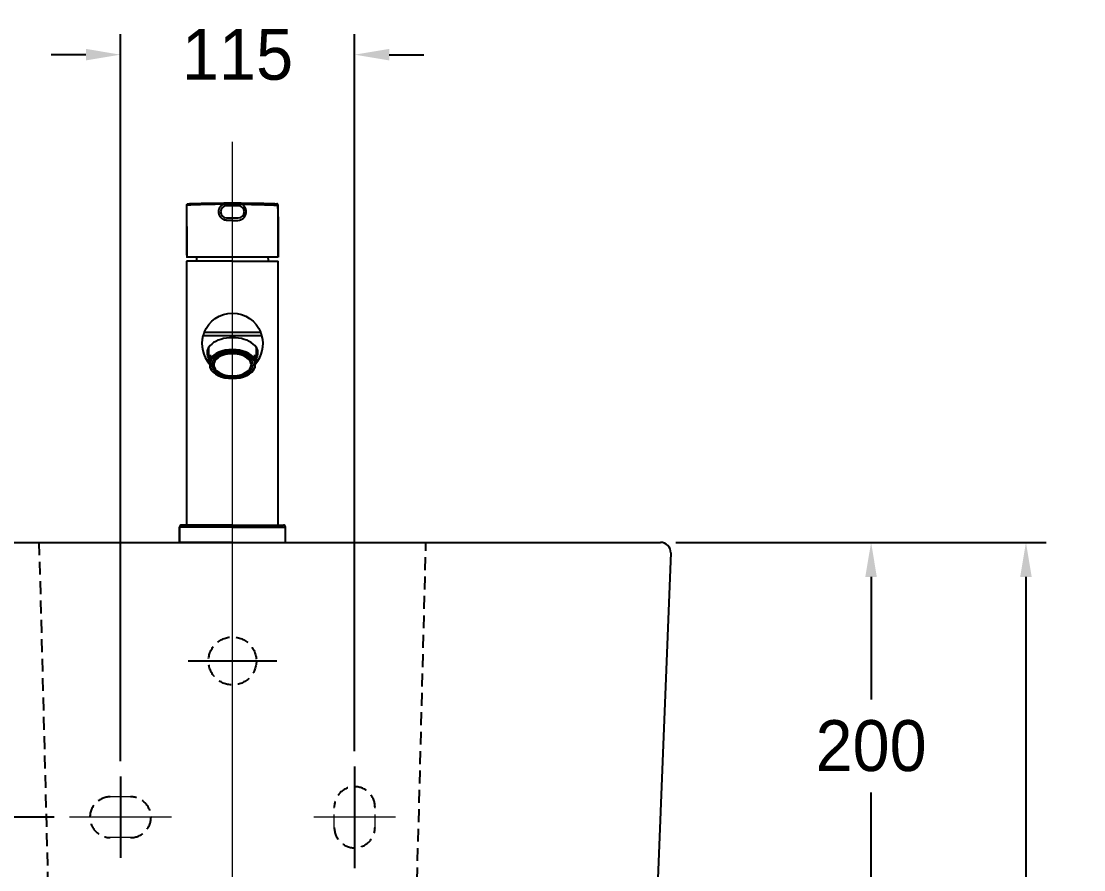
# Model space of a CAD drawing. Header units: millimetres. Extents: x 0 to 1800, y -67 to 2530.
# Drawn here: x 350 to 872, y 767 to 1184 of the extents above; entities that cross this region are included whole.
import ezdxf
from ezdxf.lldxf.tags import DXFTag

# ---------------------------------------------------------------- set-up
doc = ezdxf.new("R2010")
doc.units = ezdxf.units.MM
doc.linetypes.add('DASHED2', pattern=[9.525, 6.35, -3.175])
doc.layers.get('Defpoints').update_dxf_attribs({"color": 1})
for name, color, linetype in [('내부선 및 부속', 4, 'Continuous'), ('외형선', 3, 'Continuous'), ('점선', 6, 'DASHED2'), ('중심선', 1, 'DASHED')]:
    doc.layers.add(name, color=color, linetype=linetype)
doc.styles.add('____', font='')
doc.styles.get('____').set_extended_font_data('굴림')
tags = doc.linetypes.add('DASHED', pattern=[25.72, 12.86, -12.86]).pattern_tags.tags
tags[6:7] = [DXFTag(74, 4), DXFTag(75, 0), DXFTag(340, '0'), DXFTag(46, 0.0), DXFTag(50, 0.0), DXFTag(44, 0.0), DXFTag(45, 0.0)]
tags[4:5] = [DXFTag(74, 4), DXFTag(75, 0), DXFTag(340, '0'), DXFTag(46, 0.0), DXFTag(50, 0.0), DXFTag(44, 0.0), DXFTag(45, 0.0)]
doc.dimstyles.new('MSADIM', dxfattribs={"dimtxt": 33, "dimasz": 17, "dimexe": 10, "dimexo": 7.5, "dimgap": 10, "dimtad": 0, "dimtih": 1, "dimtoh": 1, "dimdec": 0, "dimzin": 1, "dimdsep": 46, "dimtxsty": '____', "dimcen": 11.25, "dimadec": 0, "dimazin": 0, "dimtfac": 1, "dimtdec": 0, "dimtix": 1, "dimtmove": 0, "dimatfit": 3, "dimfxl": 0, "dimtolj": 1, "dimtzin": 1, "dimarcsym": 0})

# ---------------------------------------------------------------- blocks, each defined once
blk = doc.blocks.new('*D17')
at = {"color": 0, "lineweight": -2}
for p, q in [((671.33, 928.09), (777.21, 928.09)), ((767.21, 911.09), (767.21, 850.9)), ((767.21, 745.09), (767.21, 805.27)), ((485.11, 728.09), (777.21, 728.09))]:
    blk.add_line(p, q, dxfattribs=at)
at = {"color": 0}
for points in [[(764.37, 911.09), (770.04, 911.09), (767.21, 928.09)], [(764.37, 745.09), (770.04, 745.09), (767.21, 728.09)]]:
    blk.add_solid(points, dxfattribs=at)
at = {"layer": 'Defpoints', "color": 0}
for p in [(663.83, 928.09), (767.21, 928.09), (477.61, 728.09)]:
    blk.add_point(p, dxfattribs=at)
at = {"color": 0, "insert": (767.21, 828.09), "char_height": 25, "attachment_point": 5, "style": '____'}
blk.add_mtext('\\A1;200', dxfattribs=at)
blk = doc.blocks.new('*D19')
at = {"color": 0, "lineweight": -2}
for p, q in [((398.63, 820.59), (398.63, 1177.56)), ((513.63, 825.59), (513.63, 1177.56)), ((381.63, 1167.56), (364.63, 1167.56)), ((530.63, 1167.56), (547.63, 1167.56))]:
    blk.add_line(p, q, dxfattribs=at)
at = {"color": 0}
for points in [[(381.63, 1170.4), (381.63, 1164.73), (398.63, 1167.56)], [(530.63, 1170.4), (530.63, 1164.73), (513.63, 1167.56)]]:
    blk.add_solid(points, dxfattribs=at)
at = {"layer": 'Defpoints', "color": 0}
for p in [(398.63, 1167.56), (513.63, 818.09), (398.63, 813.09)]:
    blk.add_point(p, dxfattribs=at)
at = {"color": 0, "insert": (456.13, 1167.56), "char_height": 25, "attachment_point": 5, "style": '____'}
blk.add_mtext('\\A1;115', dxfattribs=at)
blk = doc.blocks.new('*D20')
at = {"color": 0, "lineweight": -2}
for p, q in [((235.94, 928.09), (172.27, 928.09)), ((182.27, 911.09), (182.27, 883.44)), ((182.27, 810.09), (182.27, 837.74)), ((366.13, 793.09), (172.27, 793.09))]:
    blk.add_line(p, q, dxfattribs=at)
at = {"color": 0}
for points in [[(179.44, 911.09), (185.11, 911.09), (182.27, 928.09)], [(179.44, 810.09), (185.11, 810.09), (182.27, 793.09)]]:
    blk.add_solid(points, dxfattribs=at)
at = {"layer": 'Defpoints', "color": 0}
for p in [(182.27, 928.09), (243.44, 928.09), (373.63, 793.09)]:
    blk.add_point(p, dxfattribs=at)
at = {"color": 0, "insert": (182.27, 860.59), "char_height": 25, "attachment_point": 5, "style": '____'}
blk.add_mtext('\\A1;135', dxfattribs=at)
blk = doc.blocks.new('*D11')
at = {"color": 0, "lineweight": -2}
for p, q in [((671.33, 928.09), (853.24, 928.09)), ((843.24, 911.09), (843.24, 550.9)), ((843.24, 145.09), (843.24, 505.27)), ((628.83, 128.09), (853.24, 128.09))]:
    blk.add_line(p, q, dxfattribs=at)
at = {"color": 0}
for points in [[(840.41, 911.09), (846.07, 911.09), (843.24, 928.09)], [(840.41, 145.09), (846.07, 145.09), (843.24, 128.09)]]:
    blk.add_solid(points, dxfattribs=at)
at = {"layer": 'Defpoints', "color": 0}
for p in [(663.83, 928.09), (621.33, 128.09), (843.24, 128.09)]:
    blk.add_point(p, dxfattribs=at)
at = {"color": 0, "insert": (843.24, 528.09), "char_height": 25, "attachment_point": 5, "style": '____'}
blk.add_mtext('\\A1;800', dxfattribs=at)

msp = doc.modelspace()

# ---------------------------------------------------------------- linework, layer by layer
at = {"layer": '내부선 및 부속', "extrusion": (-1, -2.22045e-16, 6.12323e-17)}
for p, q in [((431.86, 1094.36), (431.86, 1094.36)), ((456.48, 1093.39), (450.78, 1093.39)), ((475.4, 1094.36), (475.4, 1094.36)), ((450.78, 1087.39), (456.48, 1087.39)), ((453.63, 1066.09), (431.13, 1066.09)), ((431.13, 1066.09), (431.13, 936.62)), ((453.63, 1066.09), (476.13, 1066.09)), ((476.13, 936.62), (476.13, 1066.09)), ((468.12, 1029.49), (439.15, 1029.49)), ((467.59, 1031.09), (439.68, 1031.09)), ((441.83, 1023.59), (441.83, 1017.68)), ((465.43, 1017.68), (465.43, 1023.59)), ((442.63, 1020.23), (442.63, 1018.22)), ((464.63, 1018.22), (464.63, 1020.23)), ((442.63, 1013.73), (442.63, 1016.81)), ((464.63, 1016.81), (464.63, 1013.73)), ((445.7, 1010.47), (446.04, 1010.29)), ((461.22, 1010.29), (461.56, 1010.47)), ((427.63, 935.59), (427.63, 928.09)), ((453.63, 935.59), (427.63, 935.59)), ((453.63, 936.59), (428.63, 936.59)), ((453.63, 936.59), (453.63, 935.59)), ((453.63, 936.59), (478.63, 936.59)), ((453.63, 935.59), (479.63, 935.59)), ((479.63, 928.09), (479.63, 935.59)), ((453.63, 928.09), (427.63, 928.09)), ((453.63, 928.09), (479.63, 928.09))]:
    msp.add_line(p, q, dxfattribs=at)
at = {"layer": '내부선 및 부속', "linetype": 'Continuous'}
msp.add_line((427.63, 928.09), (427.63, 935.59), dxfattribs=at)
at = {"layer": '내부선 및 부속'}
for centre, radius, start, end in [((450.78, 1090.39), 3, 90, 180), ((450.78, 1090.39), 3, 180, 270), ((456.48, 1090.39), 3, 0, 90), ((456.48, 1090.39), 3, 270, 0), ((464.34, 1065.99), 28.36, 179.4001, 180), ((464.34, 1065.99), 28.36, 175.7274, 178.8354), ((442.92, 1065.99), 28.36, 0, 4.2714), ((453.63, 1025.59), 15, 164.9433, 220.7087), ((453.63, 1025.59), 15, 319.2913, 15.0567), ((428.63, 935.59), 1, 90, 180), ((478.63, 935.59), 1, 0, 90)]:
    msp.add_arc(centre, radius, start, end, dxfattribs=at)
at = {"layer": '내부선 및 부속', "extrusion": (-6.12323e-17, -1.35963e-32, -1)}
for centre, radius, start, end in [((-453.63, 1025.59), 15, 21.5255, 90), ((-453.63, 1025.59), 15, 90, 158.4745), ((-430.88, 937.59), 1, 255.5212, 270), ((-476.38, 937.59), 1, 270, 284.4788)]:
    msp.add_arc(centre, radius, start, end, dxfattribs=at)
at = {"layer": '내부선 및 부속', "linetype": 'Continuous'}
msp.add_arc((428.63, 935.59), 1, 90, 180, dxfattribs=at)
at = {"layer": '내부선 및 부속'}
for centre, major_axis, start_param, end_param in [((453.63, 1021.14), (-12.5, 0), 4.712389, 6.619385), ((453.63, 1021.14), (-12.5, 0), 2.805393, 4.712389), ((453.63, 1015.67), (-11.8, 0), 4.712389, 5.912843), ((453.63, 1015.67), (-11.8, 0), 3.511935, 4.712389), ((453.63, 1017.68), (-11.8, 0), 5.912843, 6.653528), ((453.63, 1015.27), (11.3, 0), 0.230941, 2.910651), ((453.63, 1015.27), (10.15, 0), 1.570796, 4.712389), ((453.63, 1015.27), (9.15, 0), 1.570796, 4.712389), ((453.63, 1015.27), (-10.15, 0), 1.570796, 4.712389), ((453.63, 1015.27), (-9.15, 0), 1.570796, 4.712389), ((453.63, 1017.68), (-11.8, 0), 2.77125, 3.511935), ((453.63, 1015.27), (11.3, 0), 3.372534, 6.052244), ((453.63, 1015.67), (-11.8, 0), 0.834172, 0.834187), ((453.63, 1015.67), (-11.8, 0), 2.307406, 2.30742)]:
    msp.add_ellipse(centre, major_axis=major_axis, ratio=0.595228, start_param=start_param, end_param=end_param, dxfattribs=at)
for points, knots in [([(431.26, 1075.27), (431.26, 1075.34), (431.26, 1075.47), (431.26, 1075.68), (431.26, 1075.89), (431.26, 1076.09), (431.26, 1076.3), (431.26, 1076.5), (431.26, 1076.71), (431.26, 1076.91), (431.26, 1077.12), (431.26, 1077.32), (431.26, 1077.52), (431.26, 1077.73), (431.26, 1077.93), (431.26, 1078.13), (431.26, 1078.34), (431.26, 1078.54), (431.26, 1078.74), (431.26, 1078.94), (431.26, 1079.14), (431.26, 1079.34), (431.26, 1079.54), (431.26, 1079.74), (431.26, 1079.94), (431.26, 1080.14), (431.26, 1080.34), (431.26, 1080.54), (431.26, 1080.74), (431.26, 1080.94), (431.26, 1081.13), (431.26, 1081.33), (431.26, 1081.53), (431.26, 1081.72), (431.26, 1081.92), (431.26, 1082.12), (431.26, 1082.31), (431.26, 1082.51), (431.27, 1082.7), (431.27, 1082.9), (431.27, 1083.09), (431.27, 1083.29), (431.27, 1083.48), (431.27, 1083.67), (431.27, 1083.87), (431.27, 1084.06), (431.27, 1084.25), (431.27, 1084.45), (431.27, 1084.64), (431.27, 1084.83), (431.27, 1085.02), (431.27, 1085.21), (431.27, 1085.4), (431.27, 1085.59), (431.27, 1085.78), (431.27, 1085.97), (431.27, 1086.16), (431.27, 1086.35), (431.27, 1086.54), (431.27, 1086.73), (431.27, 1086.92), (431.27, 1087.1), (431.27, 1087.29), (431.27, 1087.48), (431.27, 1087.66), (431.27, 1087.85), (431.27, 1088.04), (431.27, 1088.22), (431.27, 1088.41), (431.27, 1088.59), (431.27, 1088.78), (431.27, 1088.96), (431.27, 1089.15), (431.28, 1089.33), (431.28, 1089.51), (431.28, 1089.7), (431.28, 1089.88), (431.28, 1090.06), (431.28, 1090.24), (431.28, 1090.43), (431.28, 1090.61), (431.28, 1090.79), (431.28, 1090.97), (431.28, 1091.15), (431.28, 1091.33), (431.28, 1091.51), (431.28, 1091.69), (431.28, 1091.87), (431.28, 1092.05), (431.28, 1092.23), (431.28, 1092.4), (431.28, 1092.58), (431.28, 1092.76), (431.28, 1092.94), (431.28, 1093.11), (431.28, 1093.29), (431.28, 1093.47), (431.28, 1093.58), (431.28, 1093.64)], [0, 0, 0, 0, 0.01106, 0.022107, 0.033141, 0.044161, 0.055168, 0.066161, 0.077142, 0.088108, 0.099062, 0.110002, 0.120929, 0.131842, 0.142743, 0.153629, 0.164502, 0.175362, 0.186209, 0.197042, 0.207861, 0.218667, 0.22946, 0.240239, 0.251005, 0.261757, 0.272496, 0.283222, 0.293933, 0.304632, 0.315316, 0.325988, 0.336645, 0.34729, 0.35792, 0.368537, 0.379141, 0.389731, 0.400307, 0.41087, 0.421419, 0.431955, 0.442477, 0.452985, 0.46348, 0.473961, 0.484429, 0.494882, 0.505322, 0.515749, 0.526162, 0.536561, 0.546946, 0.557318, 0.567676, 0.578021, 0.588351, 0.598668, 0.608971, 0.619261, 0.629536, 0.639798, 0.650046, 0.660281, 0.670501, 0.680708, 0.690901, 0.70108, 0.711246, 0.721397, 0.731535, 0.741659, 0.751769, 0.761865, 0.771948, 0.782016, 0.792071, 0.802111, 0.812138, 0.822151, 0.83215, 0.842135, 0.852107, 0.862064, 0.872007, 0.881937, 0.891852, 0.901754, 0.911641, 0.921515, 0.931375, 0.94122, 0.951052, 0.96087, 0.970673, 0.980463, 0.990238, 1, 1, 1, 1]), ([(431.27, 1083.17), (431.27, 1084.05), (431.28, 1084.93), (431.28, 1086.69), (431.28, 1087.56), (431.28, 1090.18), (431.28, 1091.92), (431.28, 1093.65)], [0, 0, 0, 0, 0.25, 0.25, 0.5, 0.5, 1, 1, 1, 1]), ([(431.28, 1093.77), (431.28, 1093.77), (431.28, 1093.78), (431.28, 1093.79), (431.28, 1093.8), (431.28, 1093.81), (431.28, 1093.83), (431.29, 1093.84), (431.29, 1093.85), (431.29, 1093.86), (431.29, 1093.88), (431.29, 1093.89), (431.3, 1093.9), (431.3, 1093.91), (431.3, 1093.92), (431.31, 1093.94), (431.31, 1093.95), (431.32, 1093.96), (431.32, 1093.97), (431.32, 1093.99), (431.33, 1094), (431.33, 1094.01), (431.34, 1094.02), (431.35, 1094.03), (431.35, 1094.05), (431.36, 1094.06), (431.37, 1094.07), (431.37, 1094.08), (431.38, 1094.09), (431.39, 1094.1), (431.39, 1094.12), (431.4, 1094.13), (431.41, 1094.14), (431.42, 1094.15), (431.43, 1094.16), (431.44, 1094.17), (431.45, 1094.18), (431.46, 1094.19), (431.47, 1094.2), (431.48, 1094.21), (431.49, 1094.22), (431.5, 1094.23), (431.52, 1094.24), (431.53, 1094.25), (431.55, 1094.26), (431.56, 1094.27), (431.58, 1094.28), (431.6, 1094.29), (431.62, 1094.3), (431.64, 1094.31), (431.66, 1094.32), (431.68, 1094.33), (431.7, 1094.34), (431.72, 1094.34), (431.74, 1094.35), (431.76, 1094.35), (431.79, 1094.36), (431.81, 1094.36), (431.84, 1094.36), (431.85, 1094.36), (431.86, 1094.36)], [0, 0, 0, 0, 0.012764, 0.025613, 0.038546, 0.051561, 0.064659, 0.077839, 0.091102, 0.104447, 0.117876, 0.13139, 0.144988, 0.158669, 0.172428, 0.186262, 0.200166, 0.214137, 0.22817, 0.242262, 0.256408, 0.270605, 0.284848, 0.299135, 0.313462, 0.327825, 0.342221, 0.356647, 0.371101, 0.385579, 0.400079, 0.4146, 0.429139, 0.443696, 0.458268, 0.472854, 0.487452, 0.50302, 0.51932, 0.536344, 0.554085, 0.572531, 0.591669, 0.611483, 0.631954, 0.653061, 0.67478, 0.697081, 0.719933, 0.743303, 0.767167, 0.791509, 0.816307, 0.841538, 0.867172, 0.893176, 0.919511, 0.946129, 0.972979, 1, 1, 1, 1]), ([(431.28, 1093.76), (431.28, 1093.77), (431.28, 1093.78), (431.28, 1093.79), (431.28, 1093.8), (431.28, 1093.81), (431.28, 1093.83), (431.29, 1093.84), (431.29, 1093.85), (431.29, 1093.86), (431.29, 1093.88), (431.29, 1093.89), (431.3, 1093.9), (431.3, 1093.91), (431.3, 1093.93), (431.31, 1093.94), (431.31, 1093.95), (431.31, 1093.96), (431.32, 1093.97), (431.32, 1093.99), (431.33, 1094), (431.33, 1094.01), (431.34, 1094.02), (431.35, 1094.03), (431.35, 1094.05), (431.36, 1094.06), (431.36, 1094.07), (431.37, 1094.08), (431.38, 1094.09), (431.39, 1094.1), (431.39, 1094.11), (431.4, 1094.13), (431.41, 1094.14), (431.42, 1094.15), (431.43, 1094.16), (431.44, 1094.17), (431.46, 1094.19), (431.49, 1094.22), (431.53, 1094.25), (431.58, 1094.29), (431.62, 1094.31), (431.65, 1094.32), (431.68, 1094.33), (431.7, 1094.34), (431.72, 1094.34), (431.74, 1094.35), (431.77, 1094.35), (431.79, 1094.36), (431.81, 1094.36), (431.84, 1094.36), (431.85, 1094.36), (431.86, 1094.36)], [0, 0, 0, 0, 0.013002, 0.026054, 0.039157, 0.052311, 0.065518, 0.078777, 0.092088, 0.105453, 0.118872, 0.132344, 0.145872, 0.159454, 0.173092, 0.186785, 0.200535, 0.214342, 0.228206, 0.242127, 0.256106, 0.270143, 0.284239, 0.298395, 0.312609, 0.326883, 0.341218, 0.355613, 0.370069, 0.384586, 0.399165, 0.413806, 0.428509, 0.443274, 0.458103, 0.472994, 0.48795, 0.550223, 0.613074, 0.67652, 0.740579, 0.766472, 0.792376, 0.81829, 0.844216, 0.870152, 0.896099, 0.922058, 0.948027, 0.974008, 1, 1, 1, 1]), ([(449.03, 1094.12), (449, 1094.11), (448.95, 1094.11), (448.87, 1094.11), (448.79, 1094.11), (448.71, 1094.11), (448.62, 1094.11), (448.54, 1094.11), (448.46, 1094.11), (448.38, 1094.11), (448.3, 1094.11), (448.21, 1094.11), (448.13, 1094.11), (448.05, 1094.11), (447.97, 1094.1), (447.88, 1094.1), (447.8, 1094.1), (447.71, 1094.1), (447.63, 1094.1), (447.55, 1094.1), (447.46, 1094.1), (447.38, 1094.1), (447.29, 1094.1), (447.21, 1094.1), (447.12, 1094.09), (447.03, 1094.09), (446.95, 1094.09), (446.86, 1094.09), (446.77, 1094.09), (446.69, 1094.09), (446.6, 1094.09), (446.51, 1094.09), (446.43, 1094.08), (446.34, 1094.08), (446.25, 1094.08), (446.16, 1094.08), (446.07, 1094.08), (445.98, 1094.08), (445.9, 1094.08), (445.81, 1094.08), (445.72, 1094.07), (445.63, 1094.07), (445.54, 1094.07), (445.45, 1094.07), (445.36, 1094.07), (445.27, 1094.07), (445.18, 1094.07), (445.09, 1094.06), (445, 1094.06), (444.9, 1094.06), (444.81, 1094.06), (444.72, 1094.06), (444.63, 1094.06), (444.54, 1094.05), (444.45, 1094.05), (444.35, 1094.05), (444.26, 1094.05), (444.17, 1094.05), (444.08, 1094.05), (443.98, 1094.04), (443.89, 1094.04), (443.8, 1094.04), (443.71, 1094.04), (443.61, 1094.04), (443.52, 1094.04), (443.42, 1094.03), (443.33, 1094.03), (443.24, 1094.03), (443.14, 1094.03), (443.05, 1094.03), (442.95, 1094.02), (442.86, 1094.02), (442.77, 1094.02), (442.67, 1094.02), (442.58, 1094.02), (442.48, 1094.01), (442.39, 1094.01), (442.29, 1094.01), (442.19, 1094.01), (442.1, 1094.01), (442, 1094), (441.91, 1094), (441.81, 1094), (441.72, 1094), (441.62, 1094), (441.52, 1093.99), (441.43, 1093.99), (441.33, 1093.99), (441.24, 1093.99), (441.14, 1093.98), (441.04, 1093.98), (440.95, 1093.98), (440.85, 1093.98), (440.75, 1093.98), (440.66, 1093.97), (440.56, 1093.97), (440.46, 1093.97), (440.37, 1093.97), (440.27, 1093.96), (440.17, 1093.96), (440.08, 1093.96), (439.98, 1093.96), (439.88, 1093.95), (439.79, 1093.95), (439.69, 1093.95), (439.59, 1093.95), (439.5, 1093.94), (439.4, 1093.94), (439.27, 1093.94), (439.1, 1093.93), (438.9, 1093.93), (438.7, 1093.92), (438.5, 1093.92), (438.31, 1093.91), (438.11, 1093.91), (437.92, 1093.9), (437.74, 1093.89), (437.55, 1093.89), (437.37, 1093.88), (437.19, 1093.88), (437.01, 1093.87), (436.84, 1093.87), (436.67, 1093.86), (436.5, 1093.86), (436.33, 1093.85), (436.17, 1093.85), (436, 1093.84), (435.84, 1093.84), (435.69, 1093.83), (435.53, 1093.83), (435.38, 1093.82), (435.23, 1093.82), (435.08, 1093.81), (434.93, 1093.81), (434.79, 1093.8), (434.65, 1093.8), (434.51, 1093.79), (434.37, 1093.79), (434.24, 1093.78), (434.11, 1093.78), (433.97, 1093.77), (433.85, 1093.77), (433.72, 1093.76), (433.6, 1093.76), (433.47, 1093.75), (433.35, 1093.75), (433.24, 1093.74), (433.12, 1093.74), (433.01, 1093.73), (432.9, 1093.73), (432.79, 1093.72), (432.68, 1093.72), (432.57, 1093.71), (432.47, 1093.71), (432.37, 1093.7), (432.27, 1093.7), (432.17, 1093.69), (432.07, 1093.69), (431.98, 1093.68), (431.88, 1093.68), (431.79, 1093.67), (431.7, 1093.67), (431.62, 1093.67), (431.53, 1093.66), (431.44, 1093.66), (431.36, 1093.65), (431.31, 1093.65), (431.28, 1093.65)], [0, 0, 0, 0, 0.003672, 0.007358, 0.011058, 0.014773, 0.018502, 0.022246, 0.026004, 0.029777, 0.033564, 0.037366, 0.041181, 0.045012, 0.048857, 0.052716, 0.05659, 0.060478, 0.06438, 0.068297, 0.072229, 0.076174, 0.080135, 0.08411, 0.088099, 0.092103, 0.096121, 0.100153, 0.1042, 0.108262, 0.112338, 0.116428, 0.120533, 0.124653, 0.128786, 0.132935, 0.137097, 0.141275, 0.145466, 0.149673, 0.153893, 0.158128, 0.162378, 0.166642, 0.170921, 0.175214, 0.179521, 0.183843, 0.18818, 0.192531, 0.196896, 0.201276, 0.20567, 0.210079, 0.214503, 0.218941, 0.223393, 0.22786, 0.232342, 0.236837, 0.241348, 0.245873, 0.250412, 0.254966, 0.259535, 0.264118, 0.268715, 0.273328, 0.277954, 0.282595, 0.287251, 0.291921, 0.296606, 0.301305, 0.306019, 0.310748, 0.315491, 0.320248, 0.32502, 0.329807, 0.334608, 0.339424, 0.344255, 0.3491, 0.353959, 0.358834, 0.363723, 0.368626, 0.373544, 0.378477, 0.383425, 0.388387, 0.393363, 0.398355, 0.403361, 0.408382, 0.413417, 0.418468, 0.423533, 0.428612, 0.433707, 0.438816, 0.44394, 0.449079, 0.454232, 0.459401, 0.464584, 0.469781, 0.474994, 0.48607, 0.497076, 0.508011, 0.518875, 0.529669, 0.540392, 0.551045, 0.561626, 0.572137, 0.582578, 0.592947, 0.603246, 0.613474, 0.623631, 0.633717, 0.643732, 0.653677, 0.66355, 0.673352, 0.683083, 0.692743, 0.702332, 0.71185, 0.721296, 0.730672, 0.739976, 0.749209, 0.75837, 0.767461, 0.776479, 0.785427, 0.794303, 0.803108, 0.811842, 0.820504, 0.829095, 0.837614, 0.846062, 0.854438, 0.862743, 0.870977, 0.879138, 0.887229, 0.895248, 0.903195, 0.911071, 0.918875, 0.926608, 0.934269, 0.941859, 0.949377, 0.956824, 0.964199, 0.971502, 0.978734, 0.985894, 0.992983, 1, 1, 1, 1]), ([(431.28, 1093.77), (431.28, 1093.74), (431.28, 1093.72), (431.28, 1093.68), (431.28, 1093.66), (431.28, 1093.64)], [0, 0, 0, 0, 0.5, 0.5, 1, 1, 1, 1]), ([(431.86, 1094.36), (431.87, 1094.36), (431.9, 1094.37), (431.94, 1094.37), (431.98, 1094.37), (432.02, 1094.37), (432.07, 1094.37), (432.11, 1094.37), (432.15, 1094.37), (432.19, 1094.38), (432.23, 1094.38), (432.28, 1094.38), (432.32, 1094.38), (432.36, 1094.38), (432.4, 1094.38), (432.45, 1094.38), (432.49, 1094.39), (432.53, 1094.39), (432.58, 1094.39), (432.62, 1094.39), (432.66, 1094.39), (432.71, 1094.39), (432.75, 1094.39), (432.8, 1094.4), (432.84, 1094.4), (432.89, 1094.4), (432.93, 1094.4), (432.98, 1094.4), (433.02, 1094.4), (433.07, 1094.4), (433.11, 1094.41), (433.16, 1094.41), (433.2, 1094.41), (433.25, 1094.41), (433.29, 1094.41), (433.34, 1094.41), (433.39, 1094.41), (433.43, 1094.42), (433.48, 1094.42), (433.53, 1094.42), (433.58, 1094.42), (433.62, 1094.42), (433.67, 1094.42), (433.72, 1094.43), (433.77, 1094.43), (433.81, 1094.43), (433.86, 1094.43), (433.91, 1094.43), (433.96, 1094.43), (434.01, 1094.43), (434.06, 1094.44), (434.11, 1094.44), (434.16, 1094.44), (434.2, 1094.44), (434.25, 1094.44), (434.3, 1094.44), (434.35, 1094.44), (434.4, 1094.45), (434.45, 1094.45), (434.5, 1094.45), (434.56, 1094.45), (434.61, 1094.45), (434.66, 1094.45), (434.71, 1094.46), (434.76, 1094.46), (434.81, 1094.46), (434.86, 1094.46), (434.91, 1094.46), (434.97, 1094.46), (435.02, 1094.46), (435.07, 1094.47), (435.12, 1094.47), (435.18, 1094.47), (435.23, 1094.47), (435.28, 1094.47), (435.34, 1094.47), (435.39, 1094.48), (435.44, 1094.48), (435.5, 1094.48), (435.55, 1094.48), (435.6, 1094.48), (435.66, 1094.48), (435.71, 1094.48), (435.77, 1094.49), (435.82, 1094.49), (435.88, 1094.49), (436.11, 1094.5), (436.52, 1094.51), (437.13, 1094.52), (437.76, 1094.54), (438.41, 1094.56), (439.07, 1094.57), (439.75, 1094.59), (440.44, 1094.6), (441.15, 1094.62), (441.87, 1094.63), (442.6, 1094.64), (443.34, 1094.65), (444.09, 1094.67), (444.85, 1094.68), (445.62, 1094.69), (446.39, 1094.7), (446.97, 1094.7), (447.33, 1094.71), (447.49, 1094.71), (447.65, 1094.71), (447.81, 1094.71), (447.97, 1094.71), (448.12, 1094.71), (448.28, 1094.72), (448.44, 1094.72), (448.6, 1094.72), (448.76, 1094.72), (448.92, 1094.72), (449.08, 1094.72), (449.24, 1094.72), (449.4, 1094.72), (449.56, 1094.73), (449.72, 1094.73), (449.88, 1094.73), (450.04, 1094.73), (450.2, 1094.73), (450.37, 1094.73), (450.53, 1094.73), (450.69, 1094.73), (450.85, 1094.73), (451.01, 1094.73), (451.18, 1094.73), (451.34, 1094.73), (451.5, 1094.73), (451.66, 1094.74), (451.83, 1094.74), (451.99, 1094.74), (452.15, 1094.74), (452.32, 1094.74), (452.48, 1094.74), (452.64, 1094.74), (452.81, 1094.74), (452.97, 1094.74), (453.14, 1094.74), (453.3, 1094.74), (453.47, 1094.74), (453.58, 1094.74), (453.63, 1094.74)], [0, 0, 0, 0, 0.002964, 0.005926, 0.008887, 0.011846, 0.014804, 0.017761, 0.020716, 0.02367, 0.026623, 0.029574, 0.032524, 0.035473, 0.038421, 0.041367, 0.044313, 0.047257, 0.0502, 0.053142, 0.056083, 0.059023, 0.061963, 0.064901, 0.067838, 0.070774, 0.073709, 0.076644, 0.079578, 0.08251, 0.085442, 0.088374, 0.091304, 0.094234, 0.097163, 0.100092, 0.10302, 0.105947, 0.108874, 0.1118, 0.114726, 0.117651, 0.120575, 0.1235, 0.126424, 0.129347, 0.13227, 0.135193, 0.138115, 0.141037, 0.143959, 0.146881, 0.149802, 0.152723, 0.155645, 0.158566, 0.161486, 0.164407, 0.167328, 0.170249, 0.173169, 0.17609, 0.179011, 0.181932, 0.184853, 0.187774, 0.190695, 0.193617, 0.196538, 0.19946, 0.202382, 0.205305, 0.208228, 0.211151, 0.214074, 0.216998, 0.219922, 0.222847, 0.225772, 0.228698, 0.231624, 0.234551, 0.237479, 0.240407, 0.243335, 0.246265, 0.249195, 0.280337, 0.311452, 0.34257, 0.373723, 0.404959, 0.436212, 0.467513, 0.498895, 0.530271, 0.561594, 0.592894, 0.624203, 0.655437, 0.686651, 0.717876, 0.749145, 0.755401, 0.761654, 0.767906, 0.774156, 0.780403, 0.78665, 0.792895, 0.79914, 0.805384, 0.811627, 0.817871, 0.824114, 0.830358, 0.836603, 0.842848, 0.849095, 0.855343, 0.861592, 0.867844, 0.874097, 0.880353, 0.886612, 0.892873, 0.899138, 0.905406, 0.911678, 0.917953, 0.924233, 0.930517, 0.936805, 0.943099, 0.949398, 0.955702, 0.962011, 0.968327, 0.974648, 0.980976, 0.98731, 0.993652, 1, 1, 1, 1]), ([(450.92, 1086.2), (450.91, 1086.2), (450.89, 1086.2), (450.86, 1086.2), (450.83, 1086.2), (450.8, 1086.2), (450.77, 1086.2), (450.75, 1086.2), (450.72, 1086.2), (450.69, 1086.2), (450.66, 1086.21), (450.63, 1086.21), (450.6, 1086.21), (450.57, 1086.21), (450.54, 1086.22), (450.52, 1086.22), (450.49, 1086.22), (450.46, 1086.23), (450.43, 1086.23), (450.4, 1086.23), (450.37, 1086.24), (450.34, 1086.24), (450.32, 1086.25), (450.29, 1086.25), (450.26, 1086.26), (450.23, 1086.26), (450.2, 1086.27), (450.17, 1086.27), (450.15, 1086.28), (450.12, 1086.28), (450.09, 1086.29), (450.06, 1086.3), (450.03, 1086.3), (450.01, 1086.31), (449.98, 1086.32), (449.95, 1086.32), (449.92, 1086.33), (449.89, 1086.34), (449.87, 1086.35), (449.84, 1086.35), (449.81, 1086.36), (449.78, 1086.37), (449.75, 1086.38), (449.73, 1086.39), (449.7, 1086.4), (449.67, 1086.41), (449.64, 1086.42), (449.52, 1086.46), (449.3, 1086.55), (449, 1086.71), (448.71, 1086.89), (448.44, 1087.1), (448.18, 1087.33), (447.95, 1087.58), (447.73, 1087.85), (447.52, 1088.17), (447.32, 1088.54), (447.14, 1088.98), (447.01, 1089.43), (446.93, 1089.89), (446.9, 1090.35), (446.91, 1090.78), (446.96, 1091.17), (447.03, 1091.51), (447.13, 1091.84), (447.26, 1092.16), (447.41, 1092.47), (447.58, 1092.76), (447.78, 1093.04), (447.93, 1093.23), (448.04, 1093.34), (448.08, 1093.39), (448.13, 1093.44), (448.17, 1093.48), (448.22, 1093.52), (448.26, 1093.57), (448.31, 1093.61), (448.36, 1093.65), (448.41, 1093.69), (448.45, 1093.73), (448.5, 1093.77), (448.55, 1093.81), (448.6, 1093.85), (448.65, 1093.88), (448.71, 1093.92), (448.76, 1093.95), (448.81, 1093.99), (448.86, 1094.02), (448.92, 1094.05), (448.97, 1094.08), (449.01, 1094.1), (449.03, 1094.12)], [0, 0, 0, 0, 0.002658, 0.005314, 0.007968, 0.010619, 0.013269, 0.015916, 0.018562, 0.021206, 0.023848, 0.02649, 0.029129, 0.031768, 0.034406, 0.037042, 0.039678, 0.042314, 0.044949, 0.047583, 0.050218, 0.052852, 0.055486, 0.058121, 0.060756, 0.063391, 0.066027, 0.068664, 0.071301, 0.073939, 0.076579, 0.07922, 0.081862, 0.084506, 0.087151, 0.089798, 0.092447, 0.095098, 0.097751, 0.100407, 0.103065, 0.105725, 0.108388, 0.111054, 0.113723, 0.116395, 0.11907, 0.121749, 0.152939, 0.184005, 0.215157, 0.246605, 0.278292, 0.3098, 0.341343, 0.373138, 0.415702, 0.457931, 0.500353, 0.543038, 0.585266, 0.627561, 0.659344, 0.690857, 0.72231, 0.753911, 0.785189, 0.816248, 0.847291, 0.87852, 0.884373, 0.89021, 0.896033, 0.901844, 0.907642, 0.913431, 0.919211, 0.924983, 0.93075, 0.936512, 0.942271, 0.948028, 0.953785, 0.959543, 0.965303, 0.971068, 0.976838, 0.982614, 0.988399, 0.994194, 1, 1, 1, 1]), ([(449.03, 1094.12), (449.04, 1094.12), (449.07, 1094.12), (449.11, 1094.13), (449.16, 1094.14), (449.2, 1094.15), (449.24, 1094.15), (449.29, 1094.16), (449.33, 1094.17), (449.37, 1094.17), (449.42, 1094.18), (449.46, 1094.19), (449.51, 1094.19), (449.55, 1094.2), (449.6, 1094.2), (449.65, 1094.21), (449.69, 1094.22), (449.74, 1094.22), (449.78, 1094.23), (449.83, 1094.23), (449.88, 1094.24), (449.92, 1094.24), (449.97, 1094.24), (450.02, 1094.25), (450.06, 1094.25), (450.11, 1094.26), (450.16, 1094.26), (450.21, 1094.26), (450.26, 1094.27), (450.31, 1094.27), (450.35, 1094.27), (450.4, 1094.27), (450.45, 1094.27), (450.5, 1094.28), (450.55, 1094.28), (450.6, 1094.28), (450.65, 1094.28), (450.7, 1094.28), (450.75, 1094.28), (450.8, 1094.28), (450.85, 1094.28), (450.89, 1094.28), (450.9, 1094.28)], [0, 0, 0, 0, 0.023127, 0.046347, 0.06966, 0.093066, 0.116565, 0.140157, 0.163843, 0.187622, 0.211494, 0.235461, 0.259521, 0.283676, 0.307926, 0.332271, 0.356712, 0.381248, 0.405881, 0.43061, 0.455436, 0.48036, 0.505382, 0.530502, 0.555721, 0.58104, 0.606458, 0.631976, 0.657595, 0.683315, 0.709137, 0.73506, 0.761086, 0.787215, 0.813448, 0.839784, 0.866224, 0.892769, 0.919418, 0.946173, 0.973033, 1, 1, 1, 1]), ([(453.63, 1094.74), (453.66, 1094.74), (453.71, 1094.74), (453.79, 1094.74), (453.86, 1094.74), (453.94, 1094.74), (454.02, 1094.74), (454.1, 1094.74), (454.17, 1094.74), (454.25, 1094.74), (454.33, 1094.74), (454.41, 1094.74), (454.48, 1094.74), (454.56, 1094.74), (454.64, 1094.74), (454.72, 1094.74), (454.79, 1094.74), (454.87, 1094.74), (454.95, 1094.74), (455.02, 1094.74), (455.1, 1094.74), (455.18, 1094.74), (455.26, 1094.74), (455.33, 1094.74), (455.41, 1094.74), (455.49, 1094.74), (455.56, 1094.74), (455.64, 1094.74), (455.72, 1094.74), (455.79, 1094.73), (455.87, 1094.73), (455.95, 1094.73), (456.02, 1094.73), (456.1, 1094.73), (456.17, 1094.73), (456.25, 1094.73), (456.33, 1094.73), (456.4, 1094.73), (456.48, 1094.73), (456.56, 1094.73), (456.63, 1094.73), (456.71, 1094.73), (456.78, 1094.73), (456.86, 1094.73), (456.94, 1094.73), (457.01, 1094.73), (457.09, 1094.73), (457.16, 1094.73), (457.24, 1094.73), (457.31, 1094.73), (457.39, 1094.73), (457.47, 1094.73), (457.54, 1094.73), (457.62, 1094.73), (457.69, 1094.73), (457.77, 1094.73), (457.84, 1094.72), (457.92, 1094.72), (457.99, 1094.72), (458.07, 1094.72), (458.15, 1094.72), (458.22, 1094.72), (458.3, 1094.72), (458.37, 1094.72), (458.45, 1094.72), (458.52, 1094.72), (458.6, 1094.72), (458.67, 1094.72), (458.75, 1094.72), (458.82, 1094.72), (458.9, 1094.72), (458.97, 1094.72), (459.05, 1094.72), (459.12, 1094.71), (459.19, 1094.71), (459.27, 1094.71), (459.34, 1094.71), (459.42, 1094.71), (459.49, 1094.71), (459.57, 1094.71), (459.64, 1094.71), (459.72, 1094.71), (459.79, 1094.71), (459.86, 1094.71), (459.94, 1094.71), (460.01, 1094.71), (460.33, 1094.7), (460.87, 1094.7), (461.65, 1094.69), (462.42, 1094.68), (463.18, 1094.67), (463.93, 1094.65), (464.67, 1094.64), (465.4, 1094.63), (466.12, 1094.62), (466.82, 1094.6), (467.52, 1094.59), (468.19, 1094.57), (468.86, 1094.56), (469.5, 1094.54), (470.13, 1094.52), (470.74, 1094.51), (471.18, 1094.5), (471.45, 1094.49), (471.57, 1094.48), (471.68, 1094.48), (471.79, 1094.48), (471.91, 1094.47), (472.02, 1094.47), (472.13, 1094.47), (472.24, 1094.46), (472.36, 1094.46), (472.47, 1094.46), (472.57, 1094.46), (472.68, 1094.45), (472.79, 1094.45), (472.9, 1094.45), (473, 1094.44), (473.11, 1094.44), (473.21, 1094.44), (473.32, 1094.43), (473.42, 1094.43), (473.52, 1094.43), (473.62, 1094.42), (473.72, 1094.42), (473.82, 1094.42), (473.92, 1094.41), (474.02, 1094.41), (474.12, 1094.41), (474.21, 1094.4), (474.31, 1094.4), (474.41, 1094.4), (474.5, 1094.39), (474.59, 1094.39), (474.69, 1094.39), (474.78, 1094.39), (474.87, 1094.38), (474.96, 1094.38), (475.05, 1094.38), (475.14, 1094.37), (475.23, 1094.37), (475.32, 1094.37), (475.37, 1094.37), (475.4, 1094.36)], [0, 0, 0, 0, 0.002988, 0.005974, 0.008959, 0.011943, 0.014925, 0.017905, 0.020884, 0.023861, 0.026837, 0.029812, 0.032785, 0.035757, 0.038728, 0.041697, 0.044666, 0.047633, 0.050598, 0.053563, 0.056526, 0.059488, 0.06245, 0.06541, 0.068369, 0.071327, 0.074284, 0.07724, 0.080195, 0.083149, 0.086102, 0.089054, 0.092006, 0.094957, 0.097907, 0.100856, 0.103804, 0.106752, 0.109699, 0.112645, 0.115591, 0.118536, 0.12148, 0.124424, 0.127368, 0.130311, 0.133253, 0.136195, 0.139137, 0.142078, 0.145019, 0.147959, 0.150899, 0.153839, 0.156778, 0.159718, 0.162657, 0.165595, 0.168534, 0.171473, 0.174411, 0.177349, 0.180288, 0.183226, 0.186164, 0.189102, 0.192041, 0.194979, 0.197917, 0.200856, 0.203795, 0.206734, 0.209673, 0.212612, 0.215552, 0.218491, 0.221432, 0.224372, 0.227313, 0.230254, 0.233196, 0.236138, 0.23908, 0.242023, 0.244967, 0.247911, 0.250855, 0.282114, 0.313336, 0.344554, 0.375797, 0.407096, 0.438393, 0.469719, 0.501106, 0.532477, 0.563774, 0.595031, 0.626277, 0.657419, 0.688533, 0.719652, 0.750806, 0.75703, 0.763252, 0.769471, 0.775688, 0.781902, 0.788115, 0.794326, 0.800535, 0.806744, 0.812951, 0.819158, 0.825364, 0.83157, 0.837777, 0.843983, 0.850191, 0.856399, 0.862608, 0.868819, 0.875031, 0.881245, 0.887461, 0.89368, 0.899901, 0.906125, 0.912352, 0.918583, 0.924817, 0.931055, 0.937297, 0.943544, 0.949795, 0.956051, 0.962312, 0.968579, 0.974851, 0.981129, 0.987413, 0.993703, 1, 1, 1, 1]), ([(456.34, 1086.2), (456.79, 1086.2), (457.23, 1086.28), (457.85, 1086.5), (458.05, 1086.6), (458.44, 1086.82), (458.81, 1087.07), (459.31, 1087.55), (459.71, 1088.1), (460.03, 1088.71), (460.25, 1089.38), (460.36, 1090.08), (460.36, 1090.78), (460.25, 1091.47), (460.03, 1092.14), (459.71, 1092.75), (459.16, 1093.48), (458.63, 1093.9), (458.24, 1094.12)], [0, 0, 0, 0, 0.125, 0.125, 0.1875, 0.1875, 0.25, 0.3125, 0.375, 0.4375, 0.5, 0.5625, 0.625, 0.6875, 0.75, 0.8125, 0.875, 1, 1, 1, 1]), ([(456.36, 1094.28), (456.38, 1094.28), (456.41, 1094.28), (456.46, 1094.28), (456.51, 1094.28), (456.56, 1094.28), (456.61, 1094.28), (456.66, 1094.28), (456.71, 1094.28), (456.76, 1094.28), (456.81, 1094.27), (456.86, 1094.27), (456.91, 1094.27), (456.96, 1094.27), (457.01, 1094.27), (457.05, 1094.26), (457.1, 1094.26), (457.15, 1094.26), (457.2, 1094.25), (457.25, 1094.25), (457.29, 1094.24), (457.34, 1094.24), (457.39, 1094.24), (457.43, 1094.23), (457.48, 1094.23), (457.53, 1094.22), (457.57, 1094.22), (457.62, 1094.21), (457.66, 1094.2), (457.71, 1094.2), (457.75, 1094.19), (457.8, 1094.19), (457.84, 1094.18), (457.89, 1094.17), (457.93, 1094.17), (457.98, 1094.16), (458.02, 1094.15), (458.06, 1094.15), (458.11, 1094.14), (458.15, 1094.13), (458.19, 1094.12), (458.22, 1094.12), (458.24, 1094.12)], [0, 0, 0, 0, 0.026967, 0.053828, 0.080583, 0.107233, 0.133777, 0.160218, 0.186554, 0.212787, 0.238916, 0.264942, 0.290866, 0.316688, 0.342408, 0.368027, 0.393545, 0.418963, 0.444282, 0.469501, 0.494621, 0.519643, 0.544567, 0.569393, 0.594122, 0.618755, 0.643291, 0.667732, 0.692077, 0.716326, 0.740481, 0.764542, 0.788508, 0.812381, 0.836159, 0.859844, 0.883436, 0.906935, 0.930341, 0.953653, 0.976873, 1, 1, 1, 1]), ([(458.24, 1094.12), (458.69, 1094.11), (459.37, 1094.1), (460.05, 1094.1), (460.49, 1094.09), (461.61, 1094.08), (462.69, 1094.06), (463.97, 1094.03), (464.39, 1094.03), (465.23, 1094.01), (465.65, 1094), (466.46, 1093.98), (466.87, 1093.97), (467.46, 1093.95), (467.66, 1093.95), (468.05, 1093.94), (468.24, 1093.93), (468.81, 1093.91), (469.18, 1093.9), (469.91, 1093.88), (470.27, 1093.87), (470.97, 1093.85), (471.31, 1093.83), (471.81, 1093.82), (471.98, 1093.81), (472.3, 1093.8), (472.47, 1093.79), (472.95, 1093.78), (473.26, 1093.76), (473.71, 1093.74), (473.86, 1093.74), (474.15, 1093.73), (474.29, 1093.72), (474.71, 1093.7), (474.98, 1093.69), (475.49, 1093.67), (475.74, 1093.66), (475.98, 1093.65)], [0, 0, 0, 0, 0.0625, 0.09375, 0.09375, 0.125, 0.25, 0.25, 0.3125, 0.3125, 0.375, 0.375, 0.4375, 0.4375, 0.46875, 0.46875, 0.5, 0.5, 0.5625, 0.5625, 0.625, 0.625, 0.6875, 0.6875, 0.71875, 0.71875, 0.75, 0.75, 0.8125, 0.8125, 0.84375, 0.84375, 0.875, 0.875, 0.9375, 0.9375, 1, 1, 1, 1]), ([(475.98, 1093.77), (475.98, 1093.77), (475.98, 1093.78), (475.98, 1093.79), (475.98, 1093.8), (475.98, 1093.81), (475.98, 1093.83), (475.98, 1093.84), (475.98, 1093.85), (475.97, 1093.86), (475.97, 1093.88), (475.97, 1093.89), (475.97, 1093.9), (475.96, 1093.91), (475.96, 1093.93), (475.96, 1093.94), (475.95, 1093.95), (475.95, 1093.96), (475.94, 1093.97), (475.94, 1093.99), (475.93, 1094), (475.93, 1094.01), (475.92, 1094.02), (475.92, 1094.03), (475.91, 1094.05), (475.91, 1094.06), (475.9, 1094.07), (475.89, 1094.08), (475.89, 1094.09), (475.88, 1094.1), (475.87, 1094.11), (475.86, 1094.13), (475.85, 1094.14), (475.85, 1094.15), (475.84, 1094.16), (475.83, 1094.17), (475.81, 1094.19), (475.78, 1094.22), (475.73, 1094.25), (475.68, 1094.29), (475.64, 1094.31), (475.61, 1094.32), (475.59, 1094.33), (475.56, 1094.34), (475.54, 1094.34), (475.52, 1094.35), (475.5, 1094.35), (475.47, 1094.36), (475.45, 1094.36), (475.43, 1094.36), (475.41, 1094.36), (475.4, 1094.36)], [0, 0, 0, 0, 0.012988, 0.026027, 0.039118, 0.05226, 0.065455, 0.078702, 0.092003, 0.105357, 0.118766, 0.132229, 0.145747, 0.159321, 0.172951, 0.186637, 0.20038, 0.21418, 0.228037, 0.241953, 0.255927, 0.26996, 0.284052, 0.298204, 0.312415, 0.326687, 0.34102, 0.355414, 0.369869, 0.384386, 0.398965, 0.413607, 0.428311, 0.443079, 0.45791, 0.472805, 0.487764, 0.549955, 0.612782, 0.676263, 0.740414, 0.766322, 0.792242, 0.818173, 0.844114, 0.870067, 0.896031, 0.922006, 0.947993, 0.973991, 1, 1, 1, 1]), ([(475.98, 1093.76), (475.98, 1093.77), (475.98, 1093.78), (475.98, 1093.79), (475.98, 1093.8), (475.98, 1093.81), (475.98, 1093.83), (475.98, 1093.84), (475.98, 1093.85), (475.97, 1093.86), (475.97, 1093.87), (475.97, 1093.89), (475.97, 1093.9), (475.96, 1093.91), (475.96, 1093.92), (475.96, 1093.94), (475.95, 1093.95), (475.95, 1093.96), (475.94, 1093.97), (475.94, 1093.99), (475.93, 1094), (475.93, 1094.01), (475.92, 1094.02), (475.92, 1094.03), (475.91, 1094.05), (475.9, 1094.06), (475.9, 1094.07), (475.89, 1094.08), (475.88, 1094.09), (475.88, 1094.1), (475.87, 1094.11), (475.86, 1094.13), (475.85, 1094.14), (475.84, 1094.15), (475.84, 1094.16), (475.83, 1094.17), (475.82, 1094.18), (475.81, 1094.19), (475.8, 1094.2), (475.78, 1094.21), (475.77, 1094.22), (475.76, 1094.23), (475.74, 1094.24), (475.73, 1094.25), (475.71, 1094.26), (475.7, 1094.27), (475.68, 1094.28), (475.66, 1094.29), (475.65, 1094.3), (475.63, 1094.31), (475.61, 1094.32), (475.59, 1094.33), (475.56, 1094.34), (475.54, 1094.34), (475.52, 1094.35), (475.5, 1094.35), (475.47, 1094.36), (475.45, 1094.36), (475.43, 1094.36), (475.41, 1094.36), (475.4, 1094.36)], [0, 0, 0, 0, 0.012772, 0.025629, 0.03857, 0.051593, 0.064699, 0.077886, 0.091156, 0.104507, 0.117941, 0.131459, 0.145061, 0.158746, 0.172509, 0.186348, 0.200257, 0.214233, 0.228272, 0.242369, 0.256521, 0.270724, 0.284974, 0.299267, 0.3136, 0.327969, 0.342371, 0.356803, 0.371262, 0.385745, 0.40025, 0.414775, 0.429318, 0.443878, 0.458452, 0.47304, 0.487639, 0.503597, 0.520249, 0.537587, 0.555603, 0.574286, 0.593623, 0.613597, 0.634191, 0.655382, 0.677147, 0.699457, 0.722282, 0.745588, 0.769356, 0.793569, 0.818206, 0.843246, 0.868659, 0.894414, 0.920472, 0.946791, 0.973319, 1, 1, 1, 1]), ([(475.98, 1093.77), (475.98, 1093.74), (475.98, 1093.72), (475.98, 1093.68), (475.98, 1093.66), (475.98, 1093.64)], [0, 0, 0, 0, 0.5, 0.5, 1, 1, 1, 1]), ([(475.98, 1093.65), (475.98, 1091.92), (475.98, 1090.18), (475.99, 1087.56), (475.99, 1086.69), (475.99, 1084.93), (475.99, 1084.05), (475.99, 1083.17)], [0, 0, 0, 0, 0.5, 0.5, 0.75, 0.75, 1, 1, 1, 1]), ([(476.01, 1075.27), (476.01, 1075.36), (476.01, 1075.54), (476.01, 1075.81), (476.01, 1076.08), (476.01, 1076.36), (476.01, 1076.63), (476.01, 1076.91), (476, 1077.19), (476, 1077.48), (476, 1077.76), (476, 1078.05), (476, 1078.34), (476, 1078.63), (476, 1078.92), (476, 1079.22), (476, 1079.51), (476, 1080.02), (476, 1080.75), (476, 1081.73), (476, 1082.77), (476, 1083.87), (475.99, 1084.73), (475.99, 1085.33), (475.99, 1085.64), (475.99, 1085.96), (475.99, 1086.28), (475.99, 1086.59), (475.99, 1086.92), (475.99, 1087.24), (475.99, 1087.56), (475.99, 1087.89), (475.99, 1088.21), (475.99, 1088.54), (475.99, 1088.87), (475.99, 1089.2), (475.99, 1089.54), (475.99, 1089.87), (475.99, 1090.2), (475.99, 1090.54), (475.99, 1090.88), (475.99, 1091.22), (475.99, 1091.56), (475.99, 1091.91), (475.98, 1092.25), (475.98, 1092.6), (475.98, 1092.94), (475.98, 1093.29), (475.98, 1093.53), (475.98, 1093.64)], [0, 0, 0, 0, 0.014424, 0.028955, 0.043594, 0.058341, 0.073195, 0.088159, 0.103231, 0.118413, 0.133705, 0.149107, 0.164619, 0.180242, 0.195977, 0.211824, 0.227784, 0.243856, 0.293519, 0.346524, 0.402886, 0.462621, 0.525749, 0.542815, 0.559972, 0.57722, 0.594561, 0.611993, 0.629518, 0.647136, 0.664847, 0.682651, 0.700549, 0.718541, 0.736628, 0.75481, 0.773087, 0.79146, 0.809929, 0.828495, 0.847157, 0.865917, 0.884775, 0.903731, 0.922786, 0.941939, 0.961193, 0.980546, 1, 1, 1, 1]), ([(431.27, 1083.17), (431.27, 1083.11), (431.27, 1082.99), (431.27, 1082.8), (431.27, 1082.61), (431.27, 1082.41), (431.27, 1082.2), (431.27, 1081.99), (431.27, 1081.77), (431.27, 1081.54), (431.27, 1081.31), (431.27, 1081.07), (431.27, 1080.82), (431.27, 1080.57), (431.27, 1080.3), (431.27, 1080.03), (431.27, 1079.76), (431.27, 1079.48), (431.27, 1079.19), (431.27, 1078.89), (431.27, 1078.43), (431.27, 1077.85), (431.27, 1077.18), (431.27, 1076.65), (431.27, 1075.89), (431.27, 1074.94), (431.27, 1074.12), (431.27, 1073.74)], [0, 0, 0, 0, 0.019153, 0.039028, 0.059626, 0.080947, 0.10299, 0.125757, 0.149246, 0.173458, 0.198392, 0.224049, 0.25043, 0.277532, 0.305358, 0.333906, 0.363177, 0.393171, 0.423887, 0.455326, 0.487488, 0.570544, 0.640418, 0.697109, 0.740618, 0.879871, 1, 1, 1, 1]), ([(475.99, 1083.17), (475.99, 1083.11), (475.99, 1082.98), (475.99, 1082.79), (475.99, 1082.61), (475.99, 1082.42), (475.99, 1082.23), (475.99, 1082.05), (475.99, 1081.86), (475.99, 1081.68), (475.99, 1081.5), (475.99, 1081.32), (475.99, 1081.14), (475.99, 1080.96), (475.99, 1080.78), (475.99, 1080.6), (475.99, 1080.42), (475.99, 1080.25), (475.99, 1080.07), (475.99, 1079.9), (475.99, 1079.73), (475.99, 1079.56), (475.99, 1079.39), (475.99, 1079.22), (475.99, 1079.05), (475.99, 1078.88), (475.99, 1078.71), (475.99, 1078.28), (475.99, 1077.58), (475.99, 1076.62), (475.99, 1075.65), (476, 1074.69), (476, 1074.06), (476, 1073.74)], [0, 0, 0, 0, 0.020289, 0.040466, 0.060532, 0.080487, 0.10033, 0.120063, 0.139686, 0.159198, 0.178601, 0.197893, 0.217076, 0.23615, 0.255114, 0.27397, 0.292716, 0.311354, 0.329884, 0.348306, 0.366619, 0.384825, 0.402923, 0.420914, 0.438798, 0.456574, 0.474244, 0.491806, 0.594173, 0.696139, 0.797743, 0.899018, 1, 1, 1, 1]), ([(431.25, 1070.79), (431.25, 1070.97), (431.25, 1071.32), (431.25, 1071.86), (431.25, 1072.4), (431.25, 1072.96), (431.26, 1073.52), (431.26, 1074.1), (431.26, 1074.68), (431.26, 1075.07), (431.26, 1075.27)], [0, 0, 0, 0, 0.117598, 0.237295, 0.359099, 0.483017, 0.609058, 0.737229, 0.86754, 1, 1, 1, 1]), ([(476.01, 1070.79), (476.01, 1070.91), (476.01, 1071.14), (476.01, 1071.49), (476.01, 1071.85), (476.01, 1072.21), (476.01, 1072.57), (476.01, 1072.94), (476.01, 1073.32), (476.01, 1073.7), (476.01, 1074.09), (476.01, 1074.48), (476.01, 1074.87), (476.01, 1075.13), (476.01, 1075.27)], [0, 0, 0, 0, 0.077366, 0.155805, 0.23532, 0.315915, 0.397592, 0.480357, 0.564212, 0.649162, 0.735212, 0.822365, 0.910626, 1, 1, 1, 1]), ([(431.27, 1070.31), (431.27, 1070.23), (431.27, 1070.07), (431.27, 1069.84), (431.27, 1069.63), (431.26, 1069.45), (431.26, 1069.28), (431.26, 1069.15), (431.26, 1069.04), (431.26, 1068.96), (431.26, 1068.88), (431.26, 1068.8), (431.26, 1068.72), (431.27, 1068.65), (431.27, 1068.58), (431.27, 1068.51), (431.27, 1068.45), (431.27, 1068.39), (431.27, 1068.33), (431.27, 1068.28), (431.27, 1068.23), (431.27, 1068.18), (431.27, 1068.13), (431.27, 1068.11), (431.27, 1068.09)], [0, 0, 0, 0, 0.112972, 0.216268, 0.309888, 0.393831, 0.468099, 0.532691, 0.572835, 0.611519, 0.648744, 0.684511, 0.718818, 0.751667, 0.783057, 0.812989, 0.841463, 0.86848, 0.894039, 0.918142, 0.940789, 0.96198, 0.981717, 1, 1, 1, 1]), ([(431.27, 1073.74), (431.27, 1073.65), (431.27, 1073.47), (431.27, 1073.2), (431.27, 1072.93), (431.27, 1072.65), (431.27, 1072.37), (431.27, 1072.08), (431.27, 1071.8), (431.27, 1071.52), (431.27, 1071.24), (431.27, 1070.98), (431.27, 1070.72), (431.27, 1070.56), (431.27, 1070.47)], [0, 0, 0, 0, 0.081189, 0.16369, 0.247504, 0.33263, 0.41907, 0.506823, 0.59485, 0.680544, 0.763905, 0.844934, 0.923632, 1, 1, 1, 1]), ([(476, 1073.74), (476, 1073.63), (476, 1073.43), (476, 1073.14), (476, 1072.86), (476, 1072.59), (476, 1072.33), (476, 1072.08), (476, 1071.81), (476, 1071.54), (476, 1071.23), (476, 1070.87), (476, 1070.61), (476, 1070.47)], [0, 0, 0, 0, 0.093731, 0.183676, 0.269832, 0.352195, 0.430762, 0.505528, 0.588381, 0.671253, 0.754148, 0.874965, 1, 1, 1, 1]), ([(476, 1070.31), (476, 1070.27), (476, 1070.19), (476, 1070.08), (476, 1069.95), (476, 1069.83), (476, 1069.7), (476, 1069.56), (476, 1069.43), (476, 1069.28), (476, 1069.15), (476, 1069.02), (476, 1068.89), (476, 1068.78), (476, 1068.67), (476, 1068.58), (476, 1068.48), (476, 1068.4), (476, 1068.32), (476, 1068.26), (476, 1068.19), (476, 1068.14), (476, 1068.11), (476, 1068.09)], [0, 0, 0, 0, 0.052124, 0.105868, 0.161231, 0.218215, 0.276818, 0.337041, 0.398884, 0.462347, 0.52743, 0.585531, 0.640228, 0.691521, 0.73941, 0.783895, 0.824977, 0.862656, 0.89693, 0.927802, 0.95527, 0.979336, 1, 1, 1, 1]), ([(431.28, 1068.09), (431.28, 1068.09), (431.27, 1068.09), (431.27, 1068.09), (431.27, 1068.09), (431.27, 1068.09)], [0, 0, 0, 0, 0.925252, 0.925252, 1, 1, 1, 1]), ([(439.68, 1031.09), (439.65, 1031.02), (439.59, 1030.87), (439.54, 1030.72), (439.48, 1030.57), (439.46, 1030.49), (439.42, 1030.38), (439.41, 1030.35), (439.38, 1030.28), (439.37, 1030.24), (439.34, 1030.14), (439.32, 1030.07), (439.28, 1029.94), (439.26, 1029.88), (439.23, 1029.8), (439.23, 1029.78), (439.22, 1029.75), (439.21, 1029.71), (439.2, 1029.67), (439.17, 1029.58), (439.16, 1029.53), (439.15, 1029.49)], [0, 0, 0, 0, 0.125, 0.25, 0.25, 0.375, 0.375, 0.4375, 0.4375, 0.5, 0.5, 0.625, 0.625, 0.75, 0.75, 0.78125, 0.78125, 0.8125, 0.875, 0.875, 1, 1, 1, 1]), ([(468.12, 1029.49), (468.1, 1029.53), (468.09, 1029.58), (468.06, 1029.69), (468.04, 1029.75), (468.02, 1029.84), (468, 1029.89), (467.99, 1029.94), (467.98, 1029.97), (467.97, 1029.99), (467.95, 1030.07), (467.93, 1030.14), (467.88, 1030.27), (467.86, 1030.35), (467.82, 1030.45), (467.81, 1030.49), (467.79, 1030.55), (467.78, 1030.57), (467.77, 1030.6), (467.76, 1030.62), (467.73, 1030.71), (467.67, 1030.86), (467.62, 1031.02), (467.59, 1031.09)], [0, 0, 0, 0, 0.125, 0.125, 0.25, 0.25, 0.3125, 0.34375, 0.34375, 0.375, 0.375, 0.5, 0.5, 0.625, 0.625, 0.6875, 0.6875, 0.71875, 0.71875, 0.75, 0.75, 0.875, 1, 1, 1, 1])]:
    msp.add_open_spline(points, degree=3, knots=knots, dxfattribs=at)
for points in [[(431.28, 1093.76), (431.28, 1093.76), (431.28, 1093.76), (431.28, 1093.77)], [(431.28, 1093.65), (431.28, 1093.67), (431.28, 1093.7), (431.28, 1093.74), (431.28, 1093.76)], [(450.9, 1094.28), (451.82, 1094.29), (452.73, 1094.29), (453.63, 1094.29)], [(456.36, 1094.28), (455.45, 1094.29), (454.54, 1094.29), (453.63, 1094.29)], [(475.98, 1093.76), (475.98, 1093.76), (475.98, 1093.76), (475.98, 1093.77)], [(475.98, 1093.65), (475.98, 1093.67), (475.98, 1093.7), (475.98, 1093.74), (475.98, 1093.76)], [(450.78, 1087.39), (451.73, 1087.39), (452.68, 1087.39), (453.63, 1087.39)], [(453.63, 1086.2), (452.73, 1086.2), (451.82, 1086.2), (450.92, 1086.2)], [(453.63, 1087.39), (454.58, 1087.39), (455.53, 1087.39), (456.48, 1087.39)], [(453.63, 1086.2), (454.53, 1086.2), (455.44, 1086.2), (456.34, 1086.2)], [(431.25, 1069.11), (431.25, 1069.67), (431.25, 1070.23), (431.25, 1070.79)], [(431.27, 1070.47), (431.27, 1070.42), (431.27, 1070.37), (431.27, 1070.31)], [(431.27, 1070.31), (431.27, 1069.57), (431.28, 1068.83), (431.28, 1068.09)], [(476, 1070.31), (475.99, 1069.57), (475.99, 1068.83), (475.98, 1068.09)], [(476, 1070.47), (476, 1070.42), (476, 1070.37), (476, 1070.31)], [(476.02, 1069.11), (476.02, 1069.67), (476.02, 1070.23), (476.01, 1070.79)], [(431.25, 1069.11), (431.25, 1068.77), (431.25, 1068.43), (431.25, 1068.09)], [(431.25, 1068.09), (431.26, 1068.09), (431.26, 1068.09), (431.26, 1068.09)], [(453.63, 1068.09), (450.9, 1068.09), (445.45, 1068.09), (438.33, 1068.09), (433.22, 1068.09), (431.6, 1068.09), (431.28, 1068.09)], [(475.98, 1068.09), (475.67, 1068.09), (474.04, 1068.09), (468.93, 1068.09), (461.82, 1068.09), (456.36, 1068.09), (453.63, 1068.09)], [(476, 1068.09), (475.99, 1068.09), (475.99, 1068.09), (475.98, 1068.09)], [(476, 1068.09), (476, 1068.09), (476.01, 1068.09), (476.01, 1068.09)], [(476.01, 1068.09), (476.01, 1068.43), (476.01, 1068.77), (476.02, 1069.11)], [(442.63, 1016.81), (442.63, 1016.95), (442.63, 1017.25), (442.63, 1017.72), (442.63, 1018.05), (442.63, 1018.22)], [(464.63, 1018.22), (464.63, 1018.05), (464.63, 1017.72), (464.63, 1017.25), (464.63, 1016.95), (464.63, 1016.81)]]:
    msp.add_open_spline(points, degree=3, dxfattribs=at)
at = {"layer": '외형선'}
for p, q in [((243.44, 928.09), (663.83, 928.09)), ((668.82, 922.89), (655.55, 591.09))]:
    msp.add_line(p, q, dxfattribs=at)
msp.add_arc((663.83, 923.09), 5, 357.7097, 90, dxfattribs=at)
at = {"layer": '점선'}
for p, q in [((358.63, 928.09), (368.63, 543.09)), ((538.63, 543.09), (548.63, 928.09))]:
    msp.add_line(p, q, dxfattribs=at)
at = {"layer": '점선', "linetype": 'Continuous', "lineweight": 18}
for p, q in [((403.63, 803.09), (393.63, 803.09)), ((403.63, 783.09), (393.63, 783.09))]:
    msp.add_line(p, q, dxfattribs=at)
at = {"layer": '점선', "lineweight": 18}
for p, q in [((503.63, 788.09), (503.63, 798.09)), ((523.63, 788.09), (523.63, 798.09))]:
    msp.add_line(p, q, dxfattribs=at)
at = {"layer": '점선'}
msp.add_circle((453.63, 869.84), 11.75, dxfattribs=at)
for centre, start, end in [((513.63, 798.09), 0, 180), ((393.63, 793.09), 90, 270), ((403.63, 793.09), 270, 90), ((513.63, 788.09), 180, 0)]:
    msp.add_arc(centre, 10, start, end, dxfattribs=at)
at = {"layer": '중심선', "lineweight": 18}
msp.add_line((453.63, 450.09), (453.62, 1124.74), dxfattribs=at)
at = {"layer": '중심선'}
for p, q in [((431.88, 869.84), (475.38, 869.84)), ((513.63, 818.09), (513.63, 768.09)), ((398.63, 813.09), (398.63, 773.09))]:
    msp.add_line(p, q, dxfattribs=at)
at = {"layer": '중심선', "linetype": 'Continuous', "lineweight": 18}
for p, q in [((423.63, 793.09), (373.63, 793.09)), ((533.63, 793.09), (493.63, 793.09))]:
    msp.add_line(p, q, dxfattribs=at)

# ---------------------------------------------------------------- dimensions: what is measured, and where the dimension line sits
dim = msp.add_linear_dim(base=(398.63, 1167.56), p1=(513.63, 818.09), p2=(398.63, 813.09), dimstyle='MSADIM', override={"dimtxt": 25, "dimtofl": 0})
dim.commit()
dim.dimension.update_dxf_attribs({"geometry": '*D19', "text_midpoint": (456.13, 1167.56)})
for base, p1, p2, picture, middle in [((182.27, 928.09), (373.63, 793.09), (243.44, 928.09), '*D20', (182.27, 860.59)), ((767.21, 928.09), (477.61, 728.09), (663.83, 928.09), '*D17', (767.21, 828.09)), ((843.24, 128.09), (663.83, 928.09), (621.33, 128.09), '*D11', (843.24, 528.09))]:
    dim = msp.add_linear_dim(base=base, p1=p1, p2=p2, angle=90, dimstyle='MSADIM', override={"dimtxt": 25, "dimtofl": 0})
    dim.commit()
    dim.dimension.update_dxf_attribs({"geometry": picture, "text_midpoint": middle})

doc.saveas('drawing.dxf')
